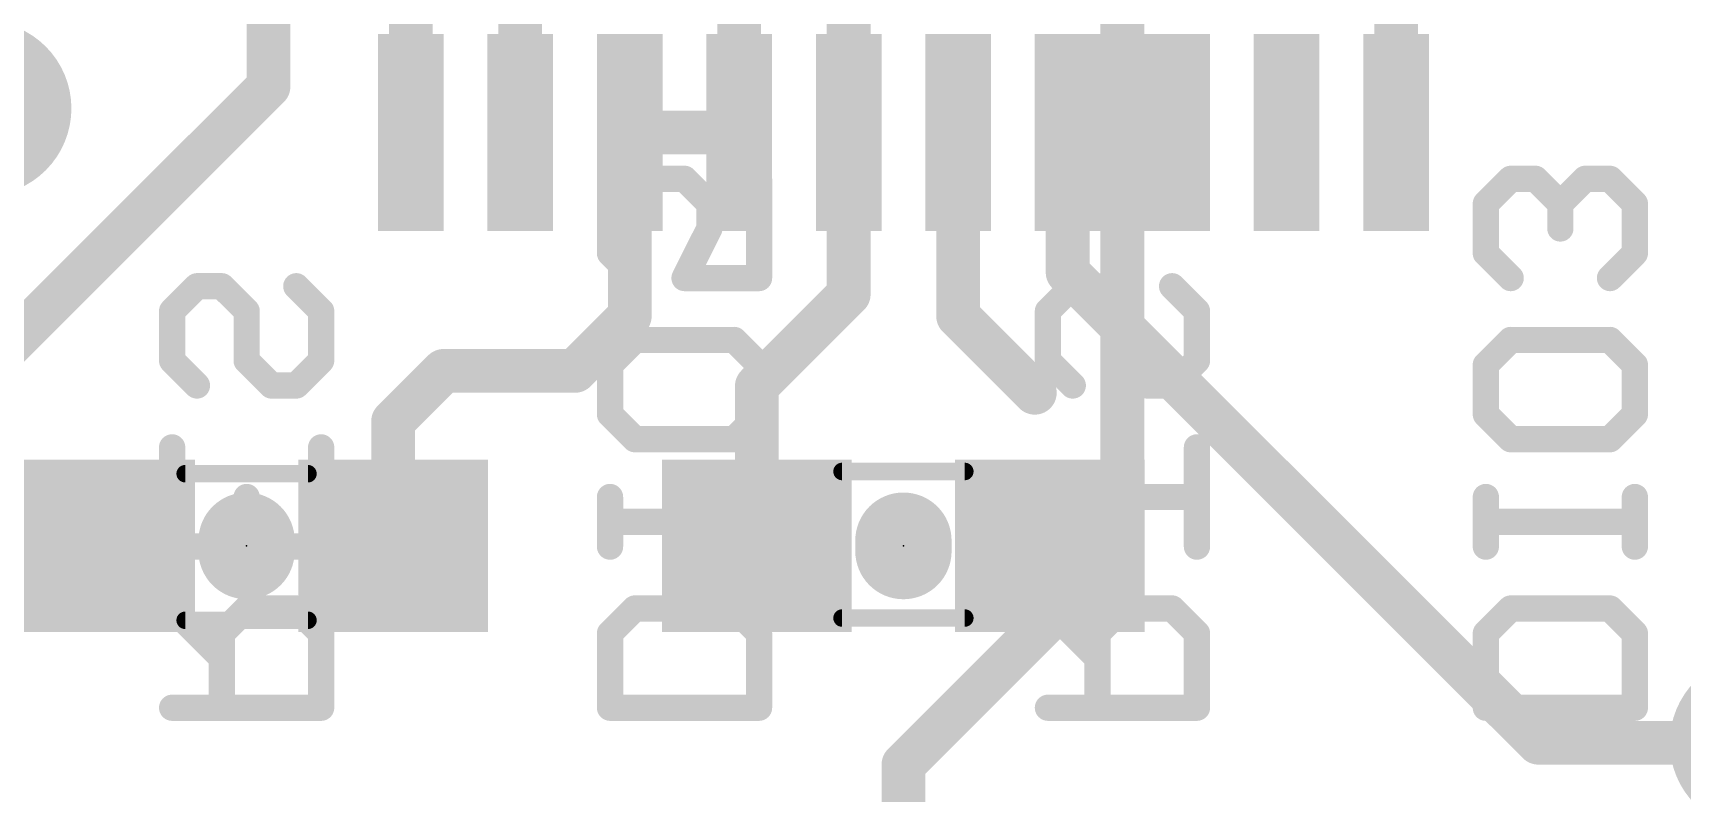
# Model space of a CAD drawing. Extents: x -33 to 74, y -11 to 28.
# Drawn here: x 14 to 23.57, y 7.45 to 11.87 of the extents above; entities that cross this region are included whole.
import ezdxf

# ---------------------------------------------------------------- set-up
doc = ezdxf.new("R2010")
doc.units = 0
for name, color, linetype in [('1', 12, 'CONTINUOUS'), ('16', 132, 'CONTINUOUS'), ('18', 110, 'CONTINUOUS'), ('21', 41, 'CONTINUOUS'), ('22', 40, 'CONTINUOUS'), ('23', 53, 'CONTINUOUS'), ('51', 53, 'CONTINUOUS')]:
    doc.layers.add(name, color=color, linetype=linetype)

# ---------------------------------------------------------------- blocks, each defined once
blk = doc.blocks.new('RECT')
blk.add_solid([(-0.5, -0.5), (0.5, -0.5), (-0.5, 0.5), (0.5, 0.5)])
blk = doc.blocks.new('ROUNDV')
at = {"const_width": 0.5}
blk.add_lwpolyline([(0, -0.25, 1), (0, 0.25, 1), (0, -0.25)], format="xyb", dxfattribs=at)

msp = doc.modelspace()

# ---------------------------------------------------------------- linework, layer by layer
at = {"layer": '1', "const_width": 0.254}
for points in [[(21.9075, 11.2903), (21.9075, 13.0175)], [(18.0975, 11.2903), (18.0975, 12.8905)], [(18.7325, 11.2903), (18.7325, 12.2555)], [(16.8275, 11.2903), (16.8275, 12.1285)], [(16.1925, 11.2903), (16.1925, 12.0015)], [(17.4625, 11.2903), (17.4625, 10.2235)], [(18.0975, 11.2903), (17.4625, 11.2903)], [(18.7325, 11.2903), (18.7325, 10.3505)], [(19.3675, 11.2903), (19.3675, 10.2235)], [(20.0025, 11.2903), (20.0025, 10.4775)], [(20.0025, 10.4775), (22.733, 7.747)], [(18.7325, 10.3505), (18.2, 9.818)], [(17.145, 9.906), (17.4625, 10.2235)], [(19.3675, 10.2235), (19.812, 9.779)], [(16.09, 9.613), (16.383, 9.906)], [(16.383, 9.906), (17.145, 9.906)], [(18.2, 8.89), (18.2, 9.818)], [(16.09, 8.89), (16.09, 9.613)], [(22.733, 7.747), (24.003, 7.747)]]:
    msp.add_lwpolyline(points, dxfattribs=at)
at = {"layer": '1', "const_width": 0.127}
for points in [[(17.526, 11.2903, 1), (17.399, 11.2903)], [(17.4625, 11.3538, 1), (17.4625, 11.2268)], [(18.0975, 11.2268, 1), (18.0975, 11.3538)], [(18.796, 11.2903, 1), (18.669, 11.2903)], [(19.431, 11.2903, 1), (19.304, 11.2903)], [(20.066, 11.2903, 1), (19.939, 11.2903)], [(16.129, 11.2903, 1), (16.256, 11.2903)], [(16.764, 11.2903, 1), (16.891, 11.2903)], [(18.034, 11.2903, 1), (18.161, 11.2903)], [(18.669, 11.2903, 1), (18.796, 11.2903)], [(21.844, 11.2903, 1), (21.971, 11.2903)], [(20.0474, 10.5224, 1), (19.9576, 10.4326)], [(19.939, 10.4775, 1), (20.066, 10.4775)], [(18.7774, 10.3056, 1), (18.6876, 10.3954)], [(17.5074, 10.1786, 1), (17.4176, 10.2684)], [(18.669, 10.3505, 1), (18.796, 10.3505)], [(19.4124, 10.2684, 1), (19.3226, 10.1786)], [(17.399, 10.2235, 1), (17.526, 10.2235)], [(19.304, 10.2235, 1), (19.431, 10.2235)], [(16.383, 9.9695, 1), (16.383, 9.8425)], [(16.4279, 9.8611, 1), (16.3381, 9.9509)], [(17.1001, 9.9509, 1), (17.1899, 9.8611)], [(17.145, 9.8425, 1), (17.145, 9.9695)], [(18.2635, 9.818, 1), (18.1365, 9.818)], [(18.1551, 9.8629, 1), (18.2449, 9.7731)], [(19.7671, 9.7341, 1), (19.8569, 9.8239)], [(16.1535, 9.613, 1), (16.0265, 9.613)], [(16.0451, 9.6579, 1), (16.1349, 9.5681)], [(16.0265, 8.89, 1), (16.1535, 8.89)], [(18.1365, 8.89, 1), (18.2635, 8.89)], [(22.733, 7.8105, 1), (22.733, 7.6835)], [(22.6881, 7.7021, 1), (22.7779, 7.7919)]]:
    msp.add_lwpolyline(points, format="xyb", dxfattribs=at)
at = {"layer": '16', "const_width": 0.254}
for points in [[(15.367, 15.494), (15.367, 11.557)], [(20.32, 13.589), (20.32, 8.89)], [(15.367, 11.557), (11.43, 7.62)], [(20.32, 8.89), (19.05, 7.62)], [(19.05, 7.62), (19.05, 5.461)]]:
    msp.add_lwpolyline(points, dxfattribs=at)
at = {"layer": '16', "const_width": 0.127}
for points in [[(15.4119, 11.5121, 1), (15.3221, 11.6019)], [(15.3035, 11.557, 1), (15.4305, 11.557)], [(20.3649, 8.8451, 1), (20.2751, 8.9349)], [(20.2565, 8.89, 1), (20.3835, 8.89)], [(19.1135, 7.62, 1), (18.9865, 7.62)], [(19.0051, 7.6649, 1), (19.0949, 7.5751)]]:
    msp.add_lwpolyline(points, format="xyb", dxfattribs=at)
at = {"layer": '21', "const_width": 0.5588}
for points in [[(15.24, 8.8595), (15.24, 8.9205)], [(19.05, 8.9205), (19.05, 8.8595)]]:
    msp.add_lwpolyline(points, dxfattribs=at)
at = {"layer": '21', "const_width": 0.2794}
for points in [[(15.3797, 8.9205, 1), (15.1003, 8.9205)], [(19.1897, 8.9205, 1), (18.9103, 8.9205)], [(15.1003, 8.8595, 1), (15.3797, 8.8595)], [(18.9103, 8.8595, 1), (19.1897, 8.8595)]]:
    msp.add_lwpolyline(points, format="xyb", dxfattribs=at)
at = {"layer": '22', "const_width": 0.1524}
for points in [[(17.4923, 11.0211), (17.3482, 10.8771)], [(17.7804, 11.0211), (17.4923, 11.0211)], [(17.9244, 10.8771), (17.7804, 11.0211)], [(18.2125, 11.0211), (18.2125, 10.4449)], [(22.5723, 11.0211), (22.4282, 10.8771)], [(22.7163, 11.0211), (22.5723, 11.0211)], [(22.8604, 10.8771), (22.7163, 11.0211)], [(23.0044, 11.0211), (22.8604, 10.8771)], [(23.1485, 11.0211), (23.0044, 11.0211)], [(23.2925, 10.8771), (23.1485, 11.0211)], [(17.3482, 10.8771), (17.3482, 10.589)], [(17.9244, 10.733), (17.9244, 10.8771)], [(22.4282, 10.8771), (22.4282, 10.589)], [(22.8604, 10.8771), (22.8604, 10.733)], [(23.2925, 10.589), (23.2925, 10.8771)], [(17.7804, 10.4449), (17.9244, 10.733)], [(17.3482, 10.589), (17.4923, 10.4449)], [(22.4282, 10.589), (22.5723, 10.4449)], [(23.1485, 10.4449), (23.2925, 10.589)], [(14.9523, 10.3975), (14.8082, 10.2534)], [(15.0963, 10.3975), (14.9523, 10.3975)], [(15.2404, 10.2534), (15.0963, 10.3975)], [(15.5285, 10.3975), (15.6725, 10.2534)], [(18.2125, 10.4449), (17.7804, 10.4449)], [(20.0323, 10.3975), (19.8882, 10.2534)], [(20.1763, 10.3975), (20.0323, 10.3975)], [(20.3204, 10.2534), (20.1763, 10.3975)], [(20.6085, 10.3975), (20.7525, 10.2534)], [(14.8082, 10.2534), (14.8082, 9.9653)], [(15.2404, 9.9653), (15.2404, 10.2534)], [(15.6725, 10.2534), (15.6725, 9.9653)], [(19.8882, 10.2534), (19.8882, 9.9653)], [(20.3204, 9.9653), (20.3204, 10.2534)], [(20.7525, 10.2534), (20.7525, 9.9653)], [(17.3482, 9.9416), (17.4923, 10.0856)], [(17.4923, 10.0856), (18.0685, 10.0856)], [(18.0685, 10.0856), (18.2125, 9.9416)], [(22.4282, 9.9416), (22.5723, 10.0856)], [(22.5723, 10.0856), (23.1485, 10.0856)], [(23.1485, 10.0856), (23.2925, 9.9416)], [(14.8082, 9.9653), (14.9523, 9.8212)], [(15.3844, 9.8212), (15.2404, 9.9653)], [(15.6725, 9.9653), (15.5285, 9.8212)], [(17.3482, 9.6535), (17.3482, 9.9416)], [(18.2125, 9.9416), (18.2125, 9.6535)], [(19.8882, 9.9653), (20.0323, 9.8212)], [(20.4644, 9.8212), (20.3204, 9.9653)], [(20.7525, 9.9653), (20.6085, 9.8212)], [(22.4282, 9.6535), (22.4282, 9.9416)], [(23.2925, 9.9416), (23.2925, 9.6535)], [(15.5285, 9.8212), (15.3844, 9.8212)], [(20.6085, 9.8212), (20.4644, 9.8212)], [(17.4923, 9.5094), (17.3482, 9.6535)], [(18.2125, 9.6535), (18.0685, 9.5094)], [(22.5723, 9.5094), (22.4282, 9.6535)], [(23.2925, 9.6535), (23.1485, 9.5094)], [(18.0685, 9.5094), (17.4923, 9.5094)], [(23.1485, 9.5094), (22.5723, 9.5094)], [(14.8082, 8.8857), (14.8082, 9.4619)], [(15.6725, 9.4619), (15.6725, 8.8857)], [(20.7525, 8.8857), (20.7525, 9.4619)], [(15.2404, 8.8857), (15.2404, 9.1738)], [(17.3482, 8.8857), (17.3482, 9.1738)], [(18.2125, 8.8857), (18.2125, 9.1738)], [(19.8882, 9.1738), (20.7525, 9.1738)], [(22.4282, 8.8857), (22.4282, 9.1738)], [(23.2925, 8.8857), (23.2925, 9.1738)], [(17.3482, 9.0298), (18.2125, 9.0298)], [(22.4282, 9.0298), (23.2925, 9.0298)], [(15.6725, 8.8857), (14.8082, 8.8857)], [(15.0963, 8.2383), (14.8082, 8.5264)], [(15.2404, 8.5264), (15.0963, 8.3824)], [(15.5285, 8.5264), (15.2404, 8.5264)], [(15.6725, 8.3824), (15.5285, 8.5264)], [(17.3482, 8.3824), (17.4923, 8.5264)], [(17.4923, 8.5264), (18.0685, 8.5264)], [(18.0685, 8.5264), (18.2125, 8.3824)], [(20.1763, 8.2383), (19.8882, 8.5264)], [(20.3204, 8.5264), (20.1763, 8.3824)], [(20.6085, 8.5264), (20.3204, 8.5264)], [(20.7525, 8.3824), (20.6085, 8.5264)], [(22.4282, 8.3824), (22.5723, 8.5264)], [(22.5723, 8.5264), (23.1485, 8.5264)], [(23.1485, 8.5264), (23.2925, 8.3824)], [(15.0963, 8.3824), (15.0963, 7.9502)], [(15.6725, 7.9502), (15.6725, 8.3824)], [(17.3482, 7.9502), (17.3482, 8.3824)], [(18.2125, 8.3824), (18.2125, 7.9502)], [(20.1763, 8.3824), (20.1763, 7.9502)], [(20.7525, 7.9502), (20.7525, 8.3824)], [(22.4282, 7.9502), (22.4282, 8.3824)], [(23.2925, 8.3824), (23.2925, 7.9502)], [(14.8082, 7.9502), (15.6725, 7.9502)], [(18.2125, 7.9502), (17.3482, 7.9502)], [(19.8882, 7.9502), (20.7525, 7.9502)], [(23.2925, 7.9502), (22.4282, 7.9502)]]:
    msp.add_lwpolyline(points, dxfattribs=at)
at = {"layer": '22', "const_width": 0.0762}
for points in [[(17.4923, 11.0592, 1), (17.4923, 10.983)], [(17.5192, 10.9942, 1), (17.4653, 11.0481)], [(17.8073, 11.0481, 1), (17.7534, 10.9942)], [(17.7804, 10.983, 1), (17.7804, 11.0592)], [(18.2506, 11.0211, 1), (18.1744, 11.0211)], [(22.5723, 11.0592, 1), (22.5723, 10.983)], [(22.5992, 10.9942, 1), (22.5453, 11.0481)], [(22.7433, 11.0481, 1), (22.6894, 10.9942)], [(22.7163, 10.983, 1), (22.7163, 11.0592)], [(23.0044, 11.0592, 1), (23.0044, 10.983)], [(23.0314, 10.9942, 1), (22.9775, 11.0481)], [(23.1754, 11.0481, 1), (23.1215, 10.9942)], [(23.1485, 10.983, 1), (23.1485, 11.0592)], [(17.3863, 10.8771, 1), (17.3101, 10.8771)], [(17.3213, 10.904, 1), (17.3751, 10.8501)], [(17.9625, 10.8771, 1), (17.8863, 10.8771)], [(17.8975, 10.8501, 1), (17.9514, 10.904)], [(22.4663, 10.8771, 1), (22.3901, 10.8771)], [(22.4013, 10.904, 1), (22.4551, 10.8501)], [(22.8334, 10.904, 1), (22.8873, 10.8501)], [(22.8985, 10.8771, 1), (22.8223, 10.8771)], [(22.8334, 10.8501, 1), (22.8873, 10.904)], [(23.3306, 10.8771, 1), (23.2544, 10.8771)], [(23.2656, 10.8501, 1), (23.3195, 10.904)], [(17.9585, 10.716, 1), (17.8903, 10.7501)], [(17.8863, 10.733, 1), (17.9625, 10.733)], [(22.8223, 10.733, 1), (22.8985, 10.733)], [(17.3751, 10.6159, 1), (17.3213, 10.562)], [(17.3101, 10.589, 1), (17.3863, 10.589)], [(22.4551, 10.6159, 1), (22.4013, 10.562)], [(22.3901, 10.589, 1), (22.4663, 10.589)], [(23.2544, 10.589, 1), (23.3306, 10.589)], [(23.3195, 10.562, 1), (23.2656, 10.6159)], [(14.9523, 10.4356, 1), (14.9523, 10.3594)], [(14.9792, 10.3705, 1), (14.9253, 10.4244)], [(15.1233, 10.4244, 1), (15.0694, 10.3705)], [(15.0963, 10.3594, 1), (15.0963, 10.4356)], [(15.5554, 10.4244, 1), (15.5015, 10.3705)], [(17.4653, 10.418, 1), (17.5192, 10.4719)], [(17.7804, 10.483, 1), (17.7804, 10.4068)], [(17.7463, 10.462, 1), (17.8144, 10.4279)], [(18.1744, 10.4449, 1), (18.2506, 10.4449)], [(18.2125, 10.4068, 1), (18.2125, 10.483)], [(20.0323, 10.4356, 1), (20.0323, 10.3594)], [(20.0592, 10.3705, 1), (20.0053, 10.4244)], [(20.2033, 10.4244, 1), (20.1494, 10.3705)], [(20.1763, 10.3594, 1), (20.1763, 10.4356)], [(20.6354, 10.4244, 1), (20.5815, 10.3705)], [(22.5453, 10.418, 1), (22.5992, 10.4719)], [(23.1215, 10.4719, 1), (23.1754, 10.418)], [(14.8463, 10.2534, 1), (14.7701, 10.2534)], [(14.7813, 10.2803, 1), (14.8351, 10.2265)], [(15.2785, 10.2534, 1), (15.2023, 10.2534)], [(15.2134, 10.2265, 1), (15.2673, 10.2803)], [(15.7106, 10.2534, 1), (15.6344, 10.2534)], [(15.6456, 10.2265, 1), (15.6995, 10.2803)], [(19.9263, 10.2534, 1), (19.8501, 10.2534)], [(19.8613, 10.2803, 1), (19.9151, 10.2265)], [(20.3585, 10.2534, 1), (20.2823, 10.2534)], [(20.2934, 10.2265, 1), (20.3473, 10.2803)], [(20.7906, 10.2534, 1), (20.7144, 10.2534)], [(20.7256, 10.2265, 1), (20.7795, 10.2803)], [(17.4923, 10.1237, 1), (17.4923, 10.0475)], [(17.5192, 10.0587, 1), (17.4653, 10.1126)], [(18.0954, 10.1126, 1), (18.0415, 10.0587)], [(18.0685, 10.0475, 1), (18.0685, 10.1237)], [(22.5723, 10.1237, 1), (22.5723, 10.0475)], [(22.5992, 10.0587, 1), (22.5453, 10.1126)], [(23.1754, 10.1126, 1), (23.1215, 10.0587)], [(23.1485, 10.0475, 1), (23.1485, 10.1237)], [(14.7701, 9.9653, 1), (14.8463, 9.9653)], [(14.8351, 9.9922, 1), (14.7813, 9.9384)], [(15.2673, 9.9922, 1), (15.2134, 9.9384)], [(15.2023, 9.9653, 1), (15.2785, 9.9653)], [(15.6344, 9.9653, 1), (15.7106, 9.9653)], [(15.6995, 9.9384, 1), (15.6456, 9.9922)], [(17.3863, 9.9416, 1), (17.3101, 9.9416)], [(17.3213, 9.9685, 1), (17.3751, 9.9146)], [(18.2506, 9.9416, 1), (18.1744, 9.9416)], [(18.1856, 9.9146, 1), (18.2395, 9.9685)], [(19.8501, 9.9653, 1), (19.9263, 9.9653)], [(19.9151, 9.9922, 1), (19.8613, 9.9384)], [(20.3473, 9.9922, 1), (20.2934, 9.9384)], [(20.2823, 9.9653, 1), (20.3585, 9.9653)], [(20.7144, 9.9653, 1), (20.7906, 9.9653)], [(20.7795, 9.9384, 1), (20.7256, 9.9922)], [(22.4663, 9.9416, 1), (22.3901, 9.9416)], [(22.4013, 9.9685, 1), (22.4551, 9.9146)], [(23.3306, 9.9416, 1), (23.2544, 9.9416)], [(23.2656, 9.9146, 1), (23.3195, 9.9685)], [(14.9253, 9.7943, 1), (14.9792, 9.8482)], [(15.3844, 9.8593, 1), (15.3844, 9.7831)], [(15.3575, 9.7943, 1), (15.4114, 9.8482)], [(15.5015, 9.8482, 1), (15.5554, 9.7943)], [(15.5285, 9.7831, 1), (15.5285, 9.8593)], [(20.0053, 9.7943, 1), (20.0592, 9.8482)], [(20.4644, 9.8593, 1), (20.4644, 9.7831)], [(20.4375, 9.7943, 1), (20.4914, 9.8482)], [(20.5815, 9.8482, 1), (20.6354, 9.7943)], [(20.6085, 9.7831, 1), (20.6085, 9.8593)], [(17.3751, 9.6804, 1), (17.3213, 9.6265)], [(17.3101, 9.6535, 1), (17.3863, 9.6535)], [(18.1744, 9.6535, 1), (18.2506, 9.6535)], [(18.2395, 9.6265, 1), (18.1856, 9.6804)], [(22.4551, 9.6804, 1), (22.4013, 9.6265)], [(22.3901, 9.6535, 1), (22.4663, 9.6535)], [(23.2544, 9.6535, 1), (23.3306, 9.6535)], [(23.3195, 9.6265, 1), (23.2656, 9.6804)], [(17.4923, 9.5475, 1), (17.4923, 9.4713)], [(17.4653, 9.4825, 1), (17.5192, 9.5363)], [(18.0415, 9.5363, 1), (18.0954, 9.4825)], [(18.0685, 9.4713, 1), (18.0685, 9.5475)], [(22.5723, 9.5475, 1), (22.5723, 9.4713)], [(22.5453, 9.4825, 1), (22.5992, 9.5363)], [(23.1215, 9.5363, 1), (23.1754, 9.4825)], [(23.1485, 9.4713, 1), (23.1485, 9.5475)], [(14.8463, 9.4619, 1), (14.7701, 9.4619)], [(15.7106, 9.4619, 1), (15.6344, 9.4619)], [(20.7906, 9.4619, 1), (20.7144, 9.4619)], [(15.2785, 9.1738, 1), (15.2023, 9.1738)], [(17.3863, 9.1738, 1), (17.3101, 9.1738)], [(18.2506, 9.1738, 1), (18.1744, 9.1738)], [(19.8882, 9.2119, 1), (19.8882, 9.1357)], [(20.7525, 9.1357, 1), (20.7525, 9.2119)], [(22.4663, 9.1738, 1), (22.3901, 9.1738)], [(23.3306, 9.1738, 1), (23.2544, 9.1738)], [(17.3482, 9.0679, 1), (17.3482, 8.9917)], [(18.2125, 8.9917, 1), (18.2125, 9.0679)], [(22.4282, 9.0679, 1), (22.4282, 8.9917)], [(23.2925, 8.9917, 1), (23.2925, 9.0679)], [(14.8082, 8.9238, 1), (14.8082, 8.8476)], [(14.7701, 8.8857, 1), (14.8463, 8.8857)], [(15.2023, 8.8857, 1), (15.2785, 8.8857)], [(15.6344, 8.8857, 1), (15.7106, 8.8857)], [(15.6725, 8.8476, 1), (15.6725, 8.9238)], [(17.3101, 8.8857, 1), (17.3863, 8.8857)], [(18.1744, 8.8857, 1), (18.2506, 8.8857)], [(20.7144, 8.8857, 1), (20.7906, 8.8857)], [(22.3901, 8.8857, 1), (22.4663, 8.8857)], [(23.2544, 8.8857, 1), (23.3306, 8.8857)], [(14.8351, 8.5534, 1), (14.7813, 8.4995)], [(15.2404, 8.5645, 1), (15.2404, 8.4883)], [(15.2673, 8.4995, 1), (15.2134, 8.5534)], [(15.5554, 8.5534, 1), (15.5015, 8.4995)], [(15.5285, 8.4883, 1), (15.5285, 8.5645)], [(17.4923, 8.5645, 1), (17.4923, 8.4883)], [(17.5192, 8.4995, 1), (17.4653, 8.5534)], [(18.0954, 8.5534, 1), (18.0415, 8.4995)], [(18.0685, 8.4883, 1), (18.0685, 8.5645)], [(19.9151, 8.5534, 1), (19.8613, 8.4995)], [(20.3204, 8.5645, 1), (20.3204, 8.4883)], [(20.3473, 8.4995, 1), (20.2934, 8.5534)], [(20.6354, 8.5534, 1), (20.5815, 8.4995)], [(20.6085, 8.4883, 1), (20.6085, 8.5645)], [(22.5723, 8.5645, 1), (22.5723, 8.4883)], [(22.5992, 8.4995, 1), (22.5453, 8.5534)], [(23.1754, 8.5534, 1), (23.1215, 8.4995)], [(23.1485, 8.4883, 1), (23.1485, 8.5645)], [(15.1344, 8.3824, 1), (15.0582, 8.3824)], [(15.0694, 8.4093, 1), (15.1233, 8.3554)], [(15.7106, 8.3824, 1), (15.6344, 8.3824)], [(15.6456, 8.3554, 1), (15.6995, 8.4093)], [(17.3863, 8.3824, 1), (17.3101, 8.3824)], [(17.3213, 8.4093, 1), (17.3751, 8.3554)], [(18.2506, 8.3824, 1), (18.1744, 8.3824)], [(18.1856, 8.3554, 1), (18.2395, 8.4093)], [(20.2144, 8.3824, 1), (20.1382, 8.3824)], [(20.1494, 8.4093, 1), (20.2033, 8.3554)], [(20.7906, 8.3824, 1), (20.7144, 8.3824)], [(20.7256, 8.3554, 1), (20.7795, 8.4093)], [(22.4663, 8.3824, 1), (22.3901, 8.3824)], [(22.4013, 8.4093, 1), (22.4551, 8.3554)], [(23.3306, 8.3824, 1), (23.2544, 8.3824)], [(23.2656, 8.3554, 1), (23.3195, 8.4093)], [(15.0694, 8.2114, 1), (15.1233, 8.2653)], [(20.1494, 8.2114, 1), (20.2033, 8.2653)], [(14.8082, 7.9883, 1), (14.8082, 7.9121)], [(15.0582, 7.9502, 1), (15.1344, 7.9502)], [(15.6344, 7.9502, 1), (15.7106, 7.9502)], [(15.6725, 7.9121, 1), (15.6725, 7.9883)], [(17.3482, 7.9883, 1), (17.3482, 7.9121)], [(17.3101, 7.9502, 1), (17.3863, 7.9502)], [(18.1744, 7.9502, 1), (18.2506, 7.9502)], [(18.2125, 7.9121, 1), (18.2125, 7.9883)], [(19.8882, 7.9883, 1), (19.8882, 7.9121)], [(20.1382, 7.9502, 1), (20.2144, 7.9502)], [(20.7144, 7.9502, 1), (20.7906, 7.9502)], [(20.7525, 7.9121, 1), (20.7525, 7.9883)], [(22.4282, 7.9883, 1), (22.4282, 7.9121)], [(22.3901, 7.9502, 1), (22.4663, 7.9502)], [(23.2544, 7.9502, 1), (23.3306, 7.9502)], [(23.2925, 7.9121, 1), (23.2925, 7.9883)]]:
    msp.add_lwpolyline(points, format="xyb", dxfattribs=at)
at = {"layer": '23'}
for p in [(15.24, 8.89), (19.05, 8.89)]:
    msp.add_point(p, dxfattribs=at)
at = {"layer": '51', "const_width": 0.1016}
for points in [[(15.596, 9.309), (14.884, 9.309)], [(18.694, 9.322), (19.406, 9.322)], [(18.694, 8.471), (19.406, 8.471)], [(15.596, 8.458), (14.884, 8.458)]]:
    msp.add_lwpolyline(points, dxfattribs=at)
at = {"layer": '51', "const_width": 0.0508}
for points in [[(14.884, 9.3344, 1), (14.884, 9.2836)], [(15.596, 9.2836, 1), (15.596, 9.3344)], [(18.694, 9.3474, 1), (18.694, 9.2966)], [(19.406, 9.2966, 1), (19.406, 9.3474)], [(18.694, 8.4964, 1), (18.694, 8.4456)], [(19.406, 8.4456, 1), (19.406, 8.4964)], [(14.884, 8.4834, 1), (14.884, 8.4326)], [(15.596, 8.4326, 1), (15.596, 8.4834)]]:
    msp.add_lwpolyline(points, format="xyb", dxfattribs=at)

# ---------------------------------------------------------------- block references
at = {"layer": '1', "xscale": 0.381, "yscale": 1.143, "rotation": 180}
for p in [(16.1925, 11.2903), (16.8275, 11.2903), (17.4625, 11.2903), (18.0975, 11.2903), (18.7325, 11.2903), (19.3675, 11.2903), (20.0025, 11.2903), (20.6375, 11.2903), (21.2725, 11.2903), (21.9075, 11.2903)]:
    msp.add_blockref('RECT', p, dxfattribs=at)
at = {"layer": '1', "xscale": 1.1, "rotation": 180}
for p in [(14.39, 8.89), (16.09, 8.89)]:
    msp.add_blockref('RECT', p, dxfattribs=at)
at = {"layer": '1', "xscale": 1.1}
for p in [(18.2, 8.89), (19.9, 8.89)]:
    msp.add_blockref('RECT', p, dxfattribs=at)
at = {"layer": '18', "xscale": 1.016, "yscale": 1.016}
for p in [(13.716, 11.43), (13.716, 11.43), (24.003, 7.747), (24.003, 7.747)]:
    msp.add_blockref('ROUNDV', p, dxfattribs=at)
at = {"layer": '51'}
for p, xscale, yscale in [((16.1925, 11.303), 0.254, 0.635), ((16.8275, 11.303), 0.254, 0.635), ((17.4625, 11.303), 0.254, 0.635), ((18.0975, 11.303), 0.254, 0.635), ((18.7325, 11.303), 0.254, 0.635), ((19.3675, 11.303), 0.254, 0.635), ((20.0025, 11.303), 0.254, 0.635), ((20.6375, 11.303), 0.254, 0.635), ((21.2725, 11.303), 0.254, 0.635), ((21.9075, 11.303), 0.254, 0.635), ((18.4619, 8.8951), 0.5001, 0.95), ((19.6303, 8.8951), 0.5001, 0.95)]:
    msp.add_blockref('RECT', p, dxfattribs=dict(at, xscale=xscale, yscale=yscale))
at = {"layer": '51', "xscale": 0.5001, "yscale": 0.95, "rotation": 180}
for p in [(14.6598, 8.8849), (15.8282, 8.8849)]:
    msp.add_blockref('RECT', p, dxfattribs=at)

doc.saveas('drawing.dxf')
